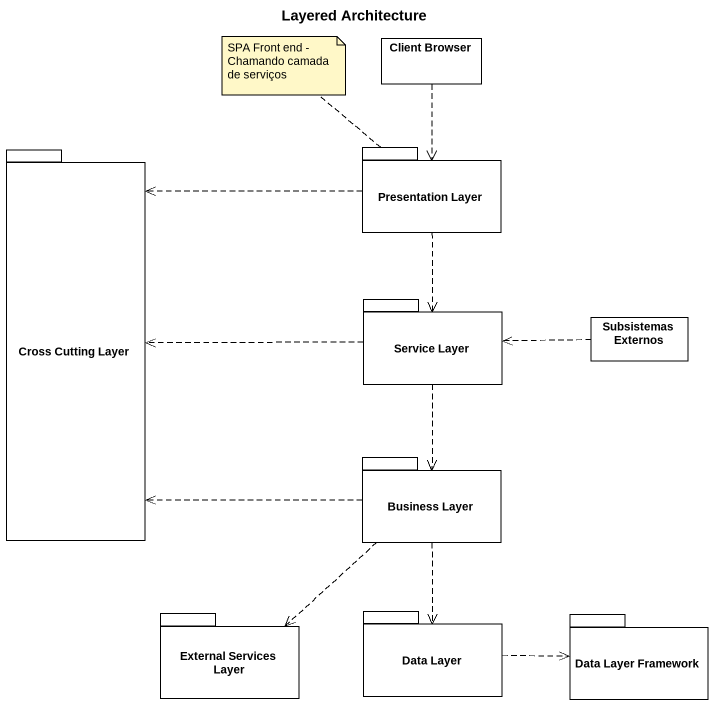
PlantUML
@startuml
title Layered Architecture
rectangle "Client Browser" as Client_Browser
package "Cross Cutting Layer" as Cross_Cutting_Layer {
}
package "Presentation Layer" as Presentation_Layer {
}
package "Service Layer" as Service_Layer {
}
rectangle "Subsistemas Externos" as Subsistemas_Externos
package "Business Layer" as Business_Layer {
}
package "External Services Layer" as External_Services_Layer {
}
package "Data Layer" as Data_Layer {
}
package "Data Layer Framework" as Data_Layer_Framework {
}
Client_Browser ..> Presentation_Layer
Presentation_Layer .left.> Cross_Cutting_Layer
Presentation_Layer ..> Service_Layer
Service_Layer .left.> Cross_Cutting_Layer
Service_Layer ..> Business_Layer
Subsistemas_Externos .left.> Service_Layer
Business_Layer .left.> Cross_Cutting_Layer
Business_Layer ..> External_Services_Layer
Business_Layer ..> Data_Layer
Data_Layer .right.> Data_Layer_Framework
note top of Presentation_Layer : SPA Front end - Chamando camada de serviços
@enduml
